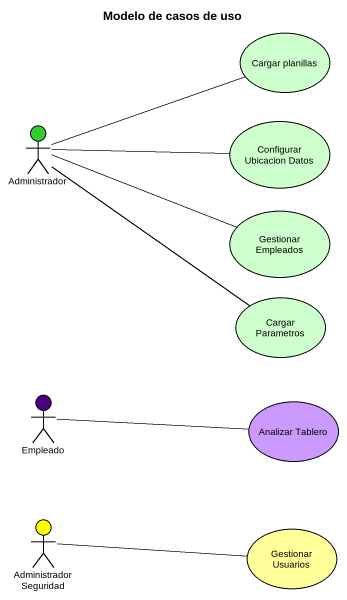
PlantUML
@startuml
title Modelo de casos de uso
usecase "Cargar planillas" as Cargar_planillas #CCFFCC
actor Administrador #32CD32
usecase "Configurar Ubicacion Datos" as Configurar_Ubicacion_Datos #CCFFCC
usecase "Gestionar Empleados" as Gestionar_Empleados #CCFFCC
usecase "Cargar Parametros" as Cargar_Parametros #CCFFCC
actor Empleado #4B0082
usecase "Analizar Tablero" as Analizar_Tablero #CC99FF
actor "Administrador Seguridad" as Administrador_Seguridad #FFFF00
usecase "Gestionar Usuarios" as Gestionar_Usuarios #FFFE99
Administrador -right- Cargar_planillas
Administrador -right- Configurar_Ubicacion_Datos
Administrador -right- Gestionar_Empleados
Administrador -- Cargar_Parametros
Empleado -right- Analizar_Tablero
Administrador_Seguridad -right- Gestionar_Usuarios
@enduml
